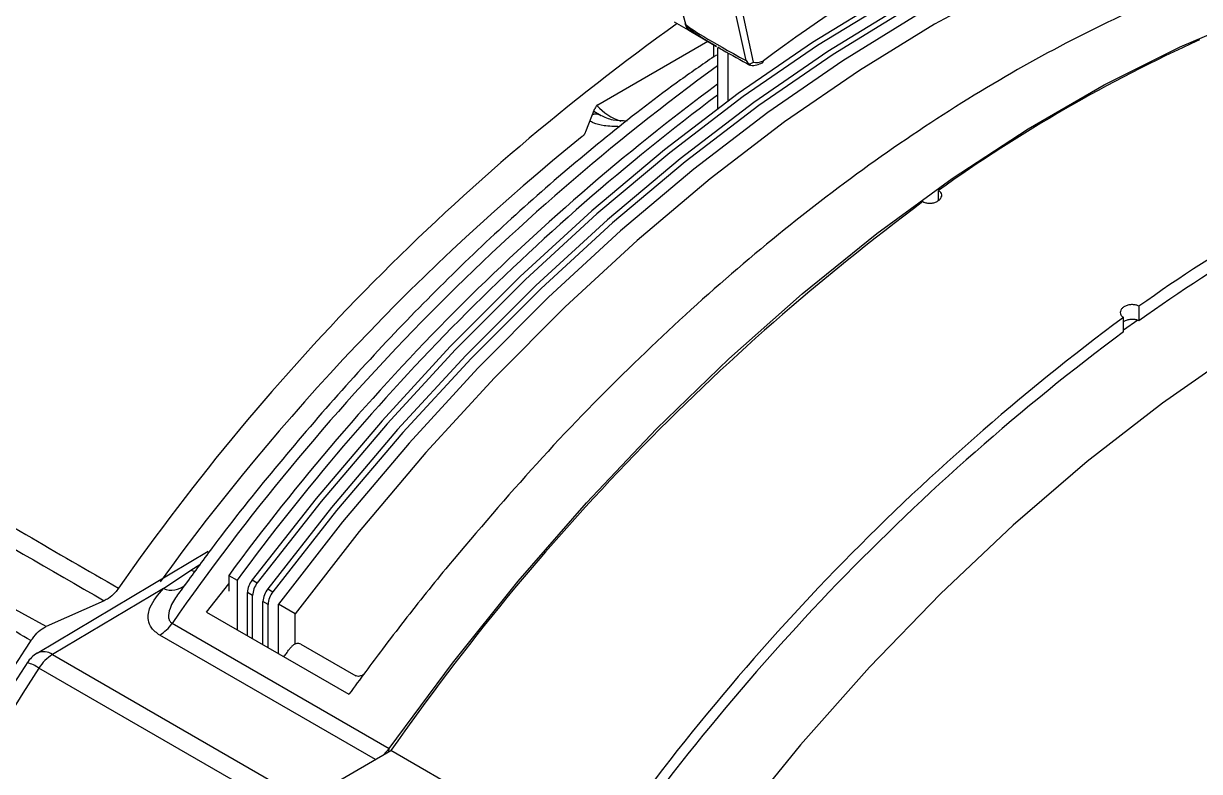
# Model space of a CAD drawing. Extents: x 16.7 to 113.1, y 4.5 to 84.5.
# Drawn here: x 25.007 to 27.413, y 67.521 to 69.051 of the extents above; entities that cross this region are included whole.
import ezdxf

# ---------------------------------------------------------------- set-up
doc = ezdxf.new("R2010")
doc.units = 0
doc.header["$MEASUREMENT"] = 0
doc.layers.add('OBJECT', color=7, linetype='CONTINUOUS')

msp = doc.modelspace()

# ---------------------------------------------------------------- linework, layer by layer
at = {"layer": 'OBJECT'}
for p, q in [((26.3111, 69.2385), (26.3614, 69.0507)), ((26.4856, 68.9754), (26.4406, 69.1827)), ((26.4572, 69.1703), (26.5001, 68.9725)), ((26.3387, 69.0544), (26.3718, 69.0353)), ((26.3718, 69.0353), (26.4252, 69.0045)), ((26.1823, 68.885), (26.4073, 69.0149)), ((26.4199, 68.9833), (26.4199, 69.0076)), ((26.4272, 69.0015), (26.4272, 68.8768)), ((26.4484, 68.9914), (26.4484, 68.8925)), ((26.4919, 68.968), (26.4932, 68.9667)), ((26.1579, 68.8302), (26.1762, 68.8774)), ((26.1889, 68.8626), (26.1742, 68.8711)), ((26.8793, 68.6891), (26.8793, 68.7096)), ((27.2894, 68.4728), (27.2894, 68.4432)), ((27.2576, 68.4204), (27.2576, 68.45)), ((27.2577, 68.4243), (27.287, 68.445)), ((25.054, 67.8173), (24.418, 68.1665)), ((25.3854, 67.971), (25.0357, 67.7623)), ((25.3497, 67.933), (25.3681, 67.944)), ((25.2935, 67.8952), (25.3497, 67.933)), ((25.4274, 67.922), (25.4443, 67.9122)), ((25.4274, 67.922), (25.4274, 67.8896)), ((25.2935, 67.8952), (25.0669, 67.76)), ((25.3447, 67.9124), (25.3315, 67.8945)), ((25.3821, 67.8468), (25.4274, 67.9047)), ((25.4443, 67.9122), (25.4443, 67.8109)), ((25.4752, 67.9128), (25.4857, 67.9067)), ((25.507, 67.8945), (25.5175, 67.8884)), ((25.1726, 67.8701), (25.054, 67.8173)), ((25.4761, 67.8806), (25.4655, 67.8867)), ((25.4655, 67.7986), (25.4655, 67.8867)), ((25.4761, 67.7926), (25.4761, 67.8806)), ((25.5078, 67.8622), (25.4973, 67.8683)), ((25.4973, 67.7803), (25.4973, 67.8683)), ((25.3821, 67.8468), (25.6733, 67.6787)), ((25.5078, 67.7742), (25.5078, 67.8622)), ((25.563, 67.8437), (25.529, 67.8633)), ((25.529, 67.762), (25.529, 67.8633)), ((25.563, 67.7813), (25.563, 67.8437)), ((25.3115, 67.824), (25.7553, 67.5678)), ((25.7272, 67.545), (25.286, 67.7997)), ((25.5745, 67.7816), (25.6872, 67.7167)), ((25.0669, 67.76), (25.5833, 67.4619)), ((25.5453, 67.44), (25.039, 67.7323)), ((25.5306, 67.4315), (25.7591, 67.5634)), ((25.7553, 67.5678), (25.7439, 67.5547)), ((25.7551, 67.5611), (25.7553, 67.5678)), ((26.1693, 67.3267), (25.7591, 67.5634))]:
    msp.add_line(p, q, dxfattribs=at)
at = {"layer": 'OBJECT', "flags": 128}
for points in [[(28.0722, 69.412), (27.9416, 69.4277), (27.8063, 69.4308), (27.6667, 69.4213), (27.5235, 69.3993), (27.3773, 69.3649), (27.2285, 69.3181), (27.078, 69.2592), (26.9261, 69.1884), (26.7737, 69.106), (26.6212, 69.0124), (26.4694, 68.9079), (26.3188, 68.7929), (26.1701, 68.668), (26.0238, 68.5336), (25.8806, 68.3903), (25.7411, 68.2386), (25.6058, 68.0792), (25.4752, 67.9128)], [(28.0827, 69.4059), (27.9521, 69.4216), (27.8168, 69.4247), (27.6773, 69.4152), (27.5341, 69.3932), (27.3878, 69.3588), (27.2391, 69.312), (27.0885, 69.2531), (26.9367, 69.1823), (26.7842, 69.0999), (26.6318, 69.0063), (26.4799, 68.9018), (26.3294, 68.7868), (26.1806, 68.6619), (26.0344, 68.5275), (25.8912, 68.3842), (25.7516, 68.2325), (25.6163, 68.0731), (25.4857, 67.9067)], [(28.1039, 69.3937), (27.9733, 69.4093), (27.838, 69.4125), (27.6985, 69.403), (27.5553, 69.381), (27.409, 69.3465), (27.2603, 69.2998), (27.1097, 69.2408), (26.9579, 69.1701), (26.8054, 69.0877), (26.653, 68.9941), (26.5012, 68.8895), (26.3506, 68.7746), (26.2018, 68.6496), (26.0556, 68.5152), (25.9124, 68.3719), (25.7728, 68.2203), (25.6375, 68.0609), (25.507, 67.8945)], [(28.1144, 69.3876), (27.9839, 69.4033), (27.8486, 69.4064), (27.709, 69.3969), (27.5658, 69.3749), (27.4195, 69.3404), (27.2708, 69.2937), (27.1202, 69.2348), (26.9684, 69.164), (26.816, 69.0816), (26.6635, 68.988), (26.5117, 68.8835), (26.3611, 68.7685), (26.2124, 68.6436), (26.0661, 68.5092), (25.9229, 68.3658), (25.7834, 68.2142), (25.648, 68.0548), (25.5175, 67.8884)], [(28.1453, 69.3736), (28.014, 69.3904), (27.8779, 69.3943), (27.7373, 69.3855), (27.5931, 69.3638), (27.4457, 69.3296), (27.2958, 69.2828), (27.144, 69.2236), (26.9909, 69.1524), (26.8372, 69.0694), (26.6835, 68.9749), (26.5304, 68.8694), (26.3785, 68.7532), (26.2286, 68.627), (26.0813, 68.4911), (25.937, 68.3461), (25.7965, 68.1928), (25.6603, 68.0316), (25.529, 67.8633)], [(28.1793, 69.354), (28.048, 69.3708), (27.9118, 69.3747), (27.7713, 69.3659), (27.627, 69.3442), (27.4797, 69.31), (27.3298, 69.2632), (27.1779, 69.204), (27.0248, 69.1328), (26.8711, 69.0498), (26.7174, 68.9553), (26.5643, 68.8498), (26.4125, 68.7336), (26.2626, 68.6074), (26.1152, 68.4715), (25.971, 68.3265), (25.8304, 68.1732), (25.6943, 68.012), (25.563, 67.8437)], [(25.7553, 67.5678), (25.8847, 67.7424), (26.0194, 67.9102), (26.159, 68.0703), (26.3027, 68.2222), (26.4501, 68.3651), (26.6004, 68.4984), (26.7531, 68.6216), (26.9074, 68.7342), (27.0627, 68.8356), (27.2183, 68.9255), (27.3736, 69.0034), (27.5279, 69.0689), (27.6806, 69.122), (27.8309, 69.1622), (27.9783, 69.1894), (28.122, 69.2036), (28.2616, 69.2046), (28.3963, 69.1924), (28.5257, 69.1671)], [(28.9673, 68.7557), (28.8368, 68.7795), (28.7008, 68.7896), (28.5599, 68.7858), (28.4147, 68.7683), (28.2659, 68.7371), (28.1142, 68.6923), (27.9603, 68.6342), (27.805, 68.563), (27.6489, 68.4791), (27.4929, 68.3828), (27.3376, 68.2747), (27.1837, 68.1551), (27.032, 68.0248), (26.8832, 67.8842), (26.738, 67.7341), (26.597, 67.5751), (26.461, 67.408), (26.3306, 67.2336)], [(25.3497, 67.933), (25.3577, 67.9303), (25.3588, 67.93)]]:
    msp.add_lwpolyline(points, dxfattribs=at)
at = {"layer": 'OBJECT'}
for centre, radius, start, end in [((29.1019, 65.1803), 4.7523, 125.4631, 145.1492), ((26.3721, 69.0718), 0.0237, 240.016, 243.1594), ((26.3523, 69.0673), 0.0206, 296.4238, 299.0177), ((26.3843, 69.0556), 0.0238, 196.5003, 238.3694), ((28.7179, 66.1412), 3.1586, 114.3975, 125.5971), ((26.516, 68.9751), 0.00501, 300.5625, 0.5339), ((26.5173, 68.9743), 0.00372, 312.6152, 12.1955), ((29.2686, 65.0703), 4.8209, 126.1142, 145.1668), ((26.5139, 68.9796), 0.01, 297.3869, 306.4639), ((29.2679, 65.1011), 4.7652, 126.593, 143.7021), ((29.2932, 65.0838), 4.7764, 126.8732, 143.6902), ((26.2629, 68.9552), 0.109, 220.931, 252.2419), ((29.1496, 65.1129), 4.7684, 128.9708, 144.105), ((29.128, 65.9044), 3.1586, 114.3975, 125.5971), ((29.1109, 65.9044), 3.1246, 114.3364, 125.6582), ((29.7461, 64.7897), 4.8569, 126.6411, 145.1733), ((30.1562, 64.5529), 4.8569, 126.6411, 145.1733), ((30.1347, 64.561), 4.8138, 126.7036, 145.2907), ((25.3102, 67.9326), 0.0409, 246.0473, 312.4756), ((25.5111, 67.8846), 0.0456, 141.9158, 177.472), ((25.5217, 67.8786), 0.0456, 141.9158, 177.472), ((25.5429, 67.8663), 0.0456, 141.9158, 177.472), ((25.5534, 67.8602), 0.0456, 141.9158, 177.472), ((25.242, 67.8717), 0.0843, 301.445, 325.5545), ((30.066, 64.4496), 6.0486, 146.49364, 153.50635), ((25.067, 67.7094), 0.062, 120.8488, 146.8847), ((25.0489, 67.7354), 0.0306, 53.8554, 116.7493), ((25.1124, 67.6863), 0.0866, 121.6712, 147.9505), ((30.1224, 64.417), 6.069, 146.88862, 153.05247), ((24.9992, 67.6771), 0.068, 54.156, 76.5126)]:
    msp.add_arc(centre, radius, start, end, dxfattribs=at)
for centre, major_axis, ratio, start_param, end_param in [((26.7454, 66.525), (1.8185, 2.8489), 0.545295, 0.66147, 0.957802), ((26.804, 68.8552), (0.4436, -0.1981), 0.067913, 3.196653, 3.249317), ((26.7846, 68.8364), (0.4232, -0.2148), 0.03328, 3.171458, 3.224122), ((26.804, 68.8552), (0.4436, -0.1981), 0.067913, 3.249317, 3.719167), ((26.7846, 68.8364), (0.4232, -0.2148), 0.03328, 3.224122, 3.944787), ((26.5248, 69.0159), (0.0269, 0.0422), 0.545295, 3.235382, 3.897213), ((26.1823, 68.8768), (0.005, 0.00866), 0.577456, 0.785256, 1.832237)]:
    msp.add_ellipse(centre, major_axis=major_axis, ratio=ratio, start_param=start_param, end_param=end_param, dxfattribs=at)
for points, knots in [([(28.1751, 69.2692), (28.1166, 69.2707), (27.9998, 69.2736), (27.8139, 69.251), (27.6212, 69.2079), (27.424, 69.1426), (27.226, 69.0572), (27.0266, 68.952), (26.8252, 68.826), (26.6258, 68.6815), (26.4316, 68.5212), (26.2422, 68.3454), (26.0559, 68.1535), (25.9366, 68.0129), (25.877, 67.9426)], [0, 0, 0, 0, 0.082347, 0.164694, 0.249433, 0.334172, 0.416519, 0.498866, 0.583605, 0.668344, 0.750089, 0.831834, 0.915917, 1, 1, 1, 1]), ([(26.4276, 69.0033), (26.4308, 69.0014), (26.453, 68.9883), (26.4749, 68.9764), (26.4936, 68.9663)], [0, 0, 0, 0, 0.144723, 1, 1, 1, 1]), ([(26.4248, 68.9868), (26.4004, 68.97), (26.3277, 68.9202), (26.208, 68.827), (26.0664, 68.7083), (25.9272, 68.5806), (25.7909, 68.445), (25.658, 68.3018), (25.5291, 68.1514), (25.4244, 68.0214), (25.3647, 67.9397), (25.3447, 67.9124)], [0, 0, 0, 0, 0.063287, 0.188254, 0.313189, 0.438092, 0.562962, 0.687802, 0.812615, 0.937405, 1, 1, 1, 1]), ([(26.4856, 68.9754), (26.4857, 68.9754), (26.4875, 68.9725), (26.4897, 68.9702), (26.4919, 68.968)], [0, 0, 0, 0, 0.019972, 1, 1, 1, 1]), ([(26.5001, 68.9725), (26.5001, 68.9725), (26.4997, 68.972), (26.4984, 68.9707), (26.496, 68.969), (26.4936, 68.9682), (26.4922, 68.968), (26.4919, 68.968)], [0, 0, 0, 0, 0.017184, 0.202292, 0.556604, 0.898384, 1, 1, 1, 1]), ([(26.4932, 68.9667), (26.4937, 68.9665), (26.4983, 68.9649), (26.5071, 68.9659), (26.515, 68.9692), (26.5185, 68.9708)], [0, 0, 0, 0, 0.0686671, 0.5803873, 1, 1, 1, 1]), ([(26.1886, 68.8624), (26.188, 68.8629), (26.1853, 68.8649), (26.1794, 68.8661), (26.1739, 68.8654), (26.1714, 68.865)], [0, 0, 0, 0, 0.143699, 0.600741, 1, 1, 1, 1]), ([(26.2421, 68.8518), (26.2324, 68.8518), (26.2122, 68.852), (26.1966, 68.8591), (26.1886, 68.8628)], [0, 0, 0, 0, 0.482585, 1, 1, 1, 1]), ([(26.1506, 68.8201), (26.1514, 68.8208), (26.1526, 68.8219), (26.1541, 68.8236), (26.1551, 68.825), (26.1561, 68.8265), (26.157, 68.8282), (26.1575, 68.8295), (26.1579, 68.8302)], [0, 0, 0, 0, 0.270621, 0.405245, 0.539866, 0.674485, 0.809107, 1, 1, 1, 1]), ([(26.227, 68.8402), (26.2162, 68.8404), (26.197, 68.8408), (26.1769, 68.8462), (26.1683, 68.8503), (26.1661, 68.8514)], [0, 0, 0, 0, 0.489325, 0.867474, 1, 1, 1, 1]), ([(26.8475, 68.6868), (26.8488, 68.6861), (26.852, 68.6846), (26.8584, 68.6834), (26.8661, 68.6837), (26.8734, 68.6856), (26.8797, 68.6889), (26.8841, 68.6933), (26.8862, 68.6983), (26.8857, 68.7032), (26.8831, 68.7071), (26.8804, 68.7089), (26.8793, 68.7096)], [0, 0, 0, 0, 0.073627, 0.179766, 0.286276, 0.393535, 0.501562, 0.610022, 0.718406, 0.826275, 0.933445, 1, 1, 1, 1]), ([(23.8893, 68.6524), (23.9429, 68.6215), (24.0566, 68.5561), (24.2378, 68.4518), (24.4327, 68.3396), (24.6301, 68.2259), (24.8233, 68.1145), (25.0122, 68.0055), (25.1387, 67.9325), (25.202, 67.8959)], [0, 0, 0, 0, 0.1241053, 0.2632119, 0.41732, 0.5714285, 0.7142858, 0.857143, 1, 1, 1, 1]), ([(23.8607, 68.6276), (24.077, 68.5027), (24.5095, 68.2529), (24.9515, 67.9977), (25.1726, 67.8701)], [0, 0, 0, 0, 0.500002, 1, 1, 1, 1]), ([(27.2894, 68.4728), (27.2875, 68.4737), (27.2836, 68.4755), (27.2761, 68.4763), (27.2685, 68.4756), (27.2614, 68.4732), (27.2556, 68.4695), (27.2519, 68.4649), (27.2506, 68.4598), (27.2519, 68.455), (27.2548, 68.4518), (27.2571, 68.4504), (27.2576, 68.45)], [0, 0, 0, 0, 0.106474, 0.21294, 0.319697, 0.427106, 0.535184, 0.643667, 0.752079, 0.859926, 0.96696, 1, 1, 1, 1]), ([(27.2576, 68.441), (27.2576, 68.4411), (27.2591, 68.4425), (27.2639, 68.4445), (27.2712, 68.4465), (27.2789, 68.4466), (27.2852, 68.4454), (27.2883, 68.4438), (27.2894, 68.4432)], [0, 0, 0, 0, 0.003468, 0.220343, 0.437068, 0.652738, 0.866973, 1, 1, 1, 1]), ([(25.0225, 67.7886), (24.9838, 67.8112), (24.903, 67.8585), (24.7821, 67.9328), (24.6601, 68.0097), (24.5388, 68.0877), (24.4587, 68.1399), (24.418, 68.1665)], [0, 0, 0, 0, 0.187145, 0.391348, 0.595125, 0.793954, 1, 1, 1, 1]), ([(25.877, 67.9426), (25.8618, 67.9239), (25.8313, 67.8865), (25.7862, 67.8293), (25.7332, 67.7604), (25.696, 67.7097), (25.6733, 67.6787)], [0, 0, 0, 0, 0.218765, 0.43753, 0.656295, 1, 1, 1, 1]), ([(25.202, 67.8959), (25.1997, 67.8929), (25.1934, 67.8847), (25.183, 67.8756), (25.1754, 67.8716), (25.1726, 67.8701)], [0, 0, 0, 0, 0.263884, 0.723096, 1, 1, 1, 1]), ([(25.286, 67.7997), (25.2798, 67.8043), (25.2676, 67.8134), (25.2607, 67.8337), (25.2653, 67.8623), (25.2829, 67.8827), (25.2935, 67.8952)], [0, 0, 0, 0, 0.167941, 0.334633, 0.594445, 1, 1, 1, 1]), ([(25.3318, 67.8942), (25.3254, 67.8861), (25.3154, 67.8734), (25.3061, 67.8532), (25.3026, 67.8389), (25.3059, 67.829), (25.309, 67.8255), (25.3112, 67.8242), (25.3115, 67.824)], [0, 0, 0, 0, 0.3519283, 0.5553287, 0.8200741, 0.9090966, 0.9848159, 1, 1, 1, 1]), ([(25.0225, 67.7886), (25.0265, 67.7939), (25.0345, 67.8046), (25.0459, 67.8134), (25.0523, 67.8165), (25.054, 67.8173)], [0, 0, 0, 0, 0.425023, 0.850044, 1, 1, 1, 1]), ([(25.5402, 67.7555), (25.5419, 67.7578), (25.5456, 67.763), (25.5499, 67.7689), (25.5525, 67.7725), (25.5531, 67.7733)], [0, 0, 0, 0, 0.387387, 0.872424, 1, 1, 1, 1]), ([(25.5745, 67.7816), (25.5733, 67.7821), (25.571, 67.783), (25.5667, 67.7828), (25.5622, 67.7812), (25.5572, 67.7782), (25.5546, 67.775), (25.5531, 67.7733)], [0, 0, 0, 0, 0.172261, 0.344036, 0.527768, 0.740235, 1, 1, 1, 1]), ([(25.015, 67.7433), (24.9952, 67.7125), (24.9377, 67.6234), (24.8472, 67.4725), (24.7596, 67.3157), (24.7093, 67.2182), (24.6909, 67.1825)], [0, 0, 0, 0, 0.169694, 0.491692, 0.81372, 1, 1, 1, 1]), ([(25.7041, 67.7203), (25.7038, 67.72), (25.7019, 67.718), (25.6977, 67.7162), (25.6925, 67.7151), (25.6891, 67.7157), (25.6876, 67.7165), (25.6872, 67.7167)], [0, 0, 0, 0, 0.060693, 0.415656, 0.674135, 0.933878, 1, 1, 1, 1])]:
    msp.add_open_spline(points, degree=3, knots=knots, dxfattribs=at)

doc.saveas('drawing.dxf')
